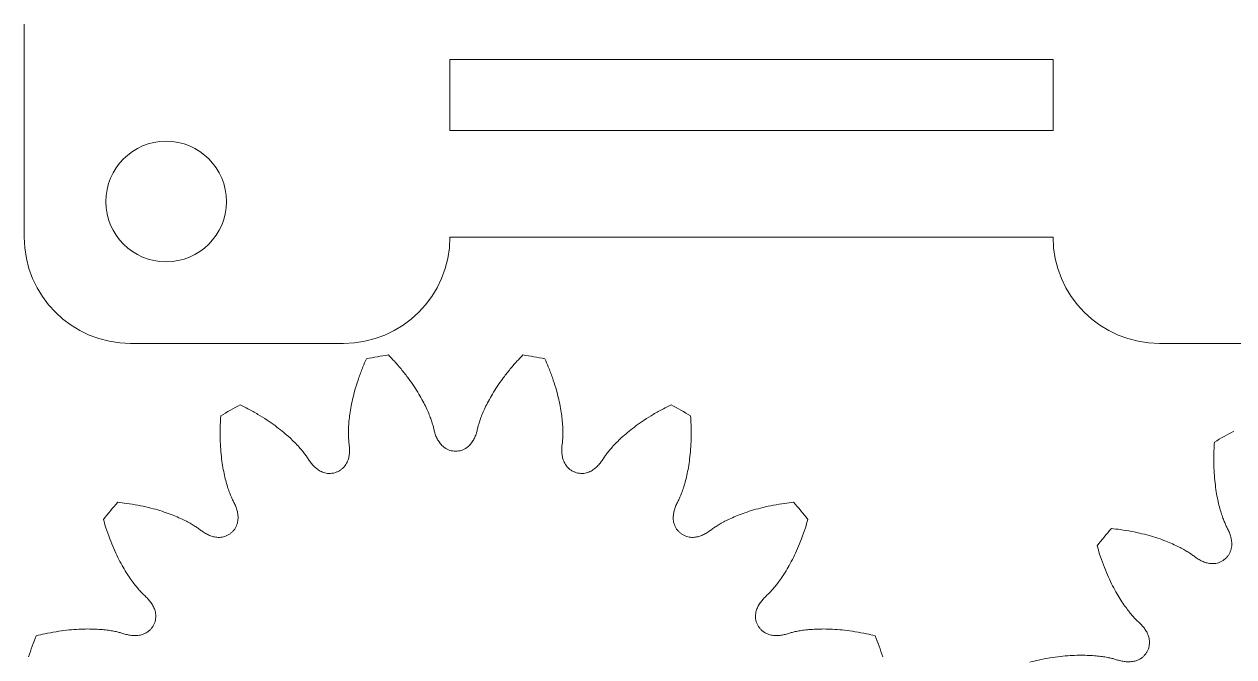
# Model space of a CAD drawing. Header units: millimetres. Extents: x 0 to 200, y 0 to 199.
# Drawn here: x 1.1 to 35.19, y 79.96 to 97.8 of the extents above; entities that cross this region are included whole.
import ezdxf

# ---------------------------------------------------------------- set-up
doc = ezdxf.new("R2010")
doc.units = ezdxf.units.MM

msp = doc.modelspace()

# ---------------------------------------------------------------- linework, layer by layer
at = {"color": 7, "linetype": 'Continuous', "lineweight": 15}
for p, q in [((1.096, 91.795), (1.096, 97.795)), ((13.096, 96.795), (30.096, 96.795)), ((13.096, 94.795), (13.096, 96.795)), ((30.096, 94.795), (30.096, 96.795)), ((30.096, 94.795), (13.096, 94.795)), ((30.096, 91.795), (13.096, 91.795)), ((10.096, 88.795), (4.096, 88.795)), ((33.096, 88.795), (39.096, 88.795))]:
    msp.add_line(p, q, dxfattribs=at)
msp.add_circle((5.096, 92.795), 1.7, dxfattribs=at)
for centre, radius, start, end in [((4.096, 91.795), 3, 180, 270), ((10.096, 91.795), 3, 270, 0), ((33.096, 91.795), 3, 180, 270), ((13.257, 75.913), 12.7, 98.5773, 101.4227), ((13.257, 75.913), 12.7, 78.5773, 81.4227), ((13.257, 75.913), 12.7, 118.5773, 121.4227), ((13.257, 75.913), 12.7, 58.5773, 61.4227), ((41.265, 75.173), 12.7, 118.5773, 121.4227), ((13.257, 75.913), 12.7, 138.5773, 141.4227), ((13.257, 75.913), 12.7, 38.5773, 41.4227), ((41.265, 75.173), 12.7, 138.5773, 141.4227), ((13.257, 75.913), 12.7, 158.5773, 161.4227), ((13.257, 75.913), 12.7, 18.5773, 21.4227)]:
    msp.add_arc(centre, radius, start, end, dxfattribs=at)
for points, knots in [([(9.891, 85.162), (9.916, 85.173), (9.967, 85.194), (10.037, 85.24), (10.098, 85.295), (10.146, 85.354), (10.184, 85.415), (10.213, 85.477), (10.234, 85.538), (10.249, 85.599), (10.259, 85.66), (10.265, 85.721), (10.267, 85.783), (10.265, 85.846), (10.258, 85.926), (10.245, 86.022), (10.237, 86.14), (10.233, 86.273), (10.237, 86.429), (10.25, 86.609), (10.274, 86.812), (10.312, 87.038), (10.366, 87.285), (10.438, 87.552), (10.531, 87.839), (10.633, 88.111), (10.708, 88.286), (10.742, 88.362)], [0, 0, 0, 0, 0.022933, 0.0473952, 0.0705229, 0.0921525, 0.1123809, 0.1314572, 0.1496842, 0.1673593, 0.1847459, 0.2020655, 0.2195002, 0.237197, 0.2552745, 0.2881721, 0.318825, 0.3562896, 0.400566, 0.4516541, 0.509554, 0.5742656, 0.645789, 0.7241241, 0.809271, 0.9012296, 0.971268, 0.971268, 0.971268, 0.971268]), ([(11.363, 88.471), (11.42, 88.412), (11.551, 88.273), (11.74, 88.052), (11.925, 87.814), (12.084, 87.588), (12.219, 87.374), (12.332, 87.175), (12.425, 86.993), (12.498, 86.828), (12.555, 86.682), (12.597, 86.557), (12.63, 86.442), (12.65, 86.348), (12.671, 86.27), (12.691, 86.211), (12.714, 86.153), (12.74, 86.098), (12.771, 86.044), (12.806, 85.992), (12.847, 85.942), (12.895, 85.893), (12.951, 85.849), (13.017, 85.809), (13.093, 85.778), (13.174, 85.76), (13.23, 85.757), (13.257, 85.756)], [0.028732, 0.028732, 0.028732, 0.028732, 0.0987704, 0.190729, 0.2758759, 0.354211, 0.4257344, 0.490446, 0.5483459, 0.599434, 0.6437104, 0.681175, 0.7118279, 0.7447255, 0.762803, 0.7804998, 0.7979345, 0.8152541, 0.8326407, 0.8503158, 0.8685428, 0.8876191, 0.9078475, 0.9294771, 0.9526048, 0.977067, 1, 1, 1, 1]), ([(13.257, 85.756), (13.284, 85.757), (13.34, 85.76), (13.421, 85.778), (13.497, 85.809), (13.563, 85.849), (13.619, 85.893), (13.667, 85.942), (13.708, 85.992), (13.743, 86.044), (13.773, 86.098), (13.8, 86.153), (13.823, 86.211), (13.842, 86.27), (13.864, 86.348), (13.884, 86.442), (13.917, 86.557), (13.959, 86.682), (14.016, 86.828), (14.089, 86.993), (14.182, 87.175), (14.295, 87.374), (14.43, 87.588), (14.589, 87.814), (14.774, 88.052), (14.963, 88.273), (15.094, 88.412), (15.151, 88.471)], [0, 0, 0, 0, 0.022933, 0.0473952, 0.0705229, 0.0921525, 0.1123809, 0.1314572, 0.1496842, 0.1673593, 0.1847459, 0.2020655, 0.2195002, 0.237197, 0.2552745, 0.2881721, 0.318825, 0.3562896, 0.400566, 0.4516541, 0.509554, 0.5742656, 0.645789, 0.7241241, 0.809271, 0.9012296, 0.971268, 0.971268, 0.971268, 0.971268]), ([(15.772, 88.362), (15.805, 88.286), (15.881, 88.111), (15.983, 87.839), (16.076, 87.552), (16.148, 87.285), (16.202, 87.038), (16.24, 86.812), (16.264, 86.609), (16.277, 86.429), (16.281, 86.273), (16.277, 86.14), (16.269, 86.022), (16.255, 85.926), (16.249, 85.846), (16.247, 85.783), (16.249, 85.721), (16.255, 85.66), (16.265, 85.599), (16.28, 85.538), (16.301, 85.477), (16.33, 85.415), (16.368, 85.354), (16.416, 85.295), (16.477, 85.24), (16.547, 85.194), (16.598, 85.173), (16.623, 85.162)], [0.028732, 0.028732, 0.028732, 0.028732, 0.0987704, 0.190729, 0.2758759, 0.354211, 0.4257344, 0.490446, 0.5483459, 0.599434, 0.6437104, 0.681175, 0.7118279, 0.7447255, 0.762803, 0.7804998, 0.7979345, 0.8152541, 0.8326407, 0.8503158, 0.8685428, 0.8876191, 0.9078475, 0.9294771, 0.9526048, 0.977067, 1, 1, 1, 1]), ([(7.182, 87.066), (7.256, 87.03), (7.427, 86.944), (7.68, 86.801), (7.935, 86.641), (8.162, 86.483), (8.362, 86.328), (8.536, 86.18), (8.685, 86.04), (8.811, 85.91), (8.914, 85.793), (8.997, 85.689), (9.067, 85.593), (9.118, 85.511), (9.165, 85.445), (9.203, 85.396), (9.245, 85.35), (9.288, 85.307), (9.335, 85.267), (9.386, 85.23), (9.442, 85.196), (9.503, 85.168), (9.571, 85.145), (9.647, 85.13), (9.729, 85.127), (9.811, 85.138), (9.865, 85.154), (9.891, 85.162)], [0.028732, 0.028732, 0.028732, 0.028732, 0.0987704, 0.190729, 0.2758759, 0.354211, 0.4257344, 0.490446, 0.5483459, 0.599434, 0.6437104, 0.681175, 0.7118279, 0.7447255, 0.762803, 0.7804998, 0.7979345, 0.8152541, 0.8326407, 0.8503158, 0.8685428, 0.8876191, 0.9078475, 0.9294771, 0.9526048, 0.977067, 1, 1, 1, 1]), ([(16.623, 85.162), (16.649, 85.154), (16.702, 85.138), (16.785, 85.127), (16.867, 85.13), (16.943, 85.145), (17.011, 85.168), (17.072, 85.196), (17.128, 85.23), (17.179, 85.267), (17.226, 85.307), (17.269, 85.35), (17.31, 85.396), (17.349, 85.445), (17.396, 85.511), (17.447, 85.593), (17.517, 85.689), (17.6, 85.793), (17.703, 85.91), (17.829, 86.04), (17.978, 86.18), (18.152, 86.328), (18.352, 86.483), (18.579, 86.641), (18.834, 86.801), (19.087, 86.944), (19.258, 87.03), (19.332, 87.066)], [0, 0, 0, 0, 0.022933, 0.0473952, 0.0705229, 0.0921525, 0.1123809, 0.1314572, 0.1496842, 0.1673593, 0.1847459, 0.2020655, 0.2195002, 0.237197, 0.2552745, 0.2881721, 0.318825, 0.3562896, 0.400566, 0.4516541, 0.509554, 0.5742656, 0.645789, 0.7241241, 0.809271, 0.9012296, 0.971268, 0.971268, 0.971268, 0.971268]), ([(6.93, 83.453), (6.95, 83.472), (6.991, 83.509), (7.042, 83.576), (7.08, 83.648), (7.105, 83.721), (7.119, 83.791), (7.125, 83.859), (7.124, 83.924), (7.118, 83.986), (7.106, 84.047), (7.091, 84.107), (7.071, 84.165), (7.048, 84.224), (7.015, 84.297), (6.969, 84.382), (6.921, 84.491), (6.872, 84.614), (6.822, 84.762), (6.773, 84.936), (6.726, 85.135), (6.685, 85.36), (6.651, 85.61), (6.628, 85.886), (6.617, 86.187), (6.619, 86.478), (6.63, 86.669), (6.636, 86.751)], [0, 0, 0, 0, 0.022933, 0.0473952, 0.0705229, 0.0921525, 0.1123809, 0.1314572, 0.1496842, 0.1673593, 0.1847459, 0.2020655, 0.2195002, 0.237197, 0.2552745, 0.2881721, 0.318825, 0.3562896, 0.400566, 0.4516541, 0.509554, 0.5742656, 0.645789, 0.7241241, 0.809271, 0.9012296, 0.971268, 0.971268, 0.971268, 0.971268]), ([(19.878, 86.751), (19.884, 86.669), (19.895, 86.478), (19.897, 86.187), (19.886, 85.886), (19.863, 85.61), (19.829, 85.36), (19.788, 85.135), (19.741, 84.936), (19.691, 84.762), (19.641, 84.614), (19.593, 84.491), (19.545, 84.382), (19.499, 84.297), (19.466, 84.224), (19.443, 84.165), (19.423, 84.107), (19.408, 84.047), (19.396, 83.986), (19.39, 83.924), (19.389, 83.859), (19.394, 83.791), (19.409, 83.721), (19.434, 83.648), (19.472, 83.576), (19.523, 83.509), (19.564, 83.472), (19.584, 83.453)], [0.028732, 0.028732, 0.028732, 0.028732, 0.0987704, 0.190729, 0.2758759, 0.354211, 0.4257344, 0.490446, 0.5483459, 0.599434, 0.6437104, 0.681175, 0.7118279, 0.7447255, 0.762803, 0.7804998, 0.7979345, 0.8152541, 0.8326407, 0.8503158, 0.8685428, 0.8876191, 0.9078475, 0.9294771, 0.9526048, 0.977067, 1, 1, 1, 1]), ([(34.939, 82.713), (34.959, 82.731), (35, 82.769), (35.05, 82.836), (35.088, 82.908), (35.113, 82.981), (35.128, 83.051), (35.134, 83.119), (35.133, 83.184), (35.126, 83.246), (35.115, 83.307), (35.099, 83.366), (35.08, 83.425), (35.057, 83.483), (35.023, 83.557), (34.978, 83.642), (34.929, 83.751), (34.881, 83.874), (34.831, 84.022), (34.781, 84.196), (34.735, 84.395), (34.693, 84.62), (34.66, 84.87), (34.636, 85.146), (34.625, 85.447), (34.627, 85.738), (34.639, 85.929), (34.644, 86.011)], [0, 0, 0, 0, 0.022933, 0.0473952, 0.0705229, 0.0921525, 0.1123809, 0.1314572, 0.1496842, 0.1673593, 0.1847459, 0.2020655, 0.2195002, 0.237197, 0.2552745, 0.2881721, 0.318825, 0.3562896, 0.400566, 0.4516541, 0.509554, 0.5742656, 0.645789, 0.7241241, 0.809271, 0.9012296, 0.971268, 0.971268, 0.971268, 0.971268]), ([(3.734, 84.316), (3.816, 84.307), (4.005, 84.285), (4.293, 84.237), (4.587, 84.174), (4.854, 84.103), (5.095, 84.026), (5.309, 83.946), (5.498, 83.866), (5.66, 83.787), (5.797, 83.712), (5.91, 83.643), (6.009, 83.576), (6.085, 83.517), (6.151, 83.471), (6.205, 83.438), (6.259, 83.409), (6.315, 83.383), (6.373, 83.361), (6.433, 83.344), (6.497, 83.332), (6.564, 83.326), (6.636, 83.328), (6.712, 83.34), (6.79, 83.365), (6.864, 83.403), (6.909, 83.437), (6.93, 83.453)], [0.028732, 0.028732, 0.028732, 0.028732, 0.0987704, 0.190729, 0.2758759, 0.354211, 0.4257344, 0.490446, 0.5483459, 0.599434, 0.6437104, 0.681175, 0.7118279, 0.7447255, 0.762803, 0.7804998, 0.7979345, 0.8152541, 0.8326407, 0.8503158, 0.8685428, 0.8876191, 0.9078475, 0.9294771, 0.9526048, 0.977067, 1, 1, 1, 1]), ([(19.584, 83.453), (19.605, 83.437), (19.65, 83.403), (19.724, 83.365), (19.802, 83.34), (19.878, 83.328), (19.95, 83.326), (20.017, 83.332), (20.081, 83.344), (20.141, 83.361), (20.199, 83.383), (20.255, 83.409), (20.309, 83.438), (20.363, 83.471), (20.429, 83.517), (20.505, 83.576), (20.604, 83.643), (20.717, 83.712), (20.854, 83.787), (21.016, 83.866), (21.204, 83.946), (21.419, 84.026), (21.66, 84.103), (21.927, 84.174), (22.221, 84.237), (22.509, 84.285), (22.698, 84.307), (22.78, 84.316)], [0, 0, 0, 0, 0.022933, 0.0473952, 0.0705229, 0.0921525, 0.1123809, 0.1314572, 0.1496842, 0.1673593, 0.1847459, 0.2020655, 0.2195002, 0.237197, 0.2552745, 0.2881721, 0.318825, 0.3562896, 0.400566, 0.4516541, 0.509554, 0.5742656, 0.645789, 0.7241241, 0.809271, 0.9012296, 0.971268, 0.971268, 0.971268, 0.971268]), ([(4.733, 80.835), (4.746, 80.859), (4.771, 80.908), (4.796, 80.988), (4.807, 81.069), (4.806, 81.146), (4.795, 81.217), (4.777, 81.283), (4.754, 81.343), (4.727, 81.4), (4.695, 81.453), (4.66, 81.503), (4.622, 81.552), (4.58, 81.599), (4.524, 81.656), (4.452, 81.721), (4.369, 81.806), (4.282, 81.906), (4.184, 82.028), (4.078, 82.174), (3.966, 82.345), (3.85, 82.542), (3.733, 82.766), (3.617, 83.017), (3.503, 83.296), (3.406, 83.571), (3.352, 83.754), (3.328, 83.833)], [0, 0, 0, 0, 0.022933, 0.0473952, 0.0705229, 0.0921525, 0.1123809, 0.1314572, 0.1496842, 0.1673593, 0.1847459, 0.2020655, 0.2195002, 0.237197, 0.2552745, 0.2881721, 0.318825, 0.3562896, 0.400566, 0.4516541, 0.509554, 0.5742656, 0.645789, 0.7241241, 0.809271, 0.9012296, 0.971268, 0.971268, 0.971268, 0.971268]), ([(23.185, 83.833), (23.162, 83.754), (23.108, 83.571), (23.011, 83.296), (22.897, 83.017), (22.781, 82.766), (22.663, 82.542), (22.548, 82.345), (22.436, 82.174), (22.33, 82.028), (22.232, 81.906), (22.144, 81.806), (22.062, 81.721), (21.99, 81.656), (21.933, 81.599), (21.892, 81.552), (21.854, 81.503), (21.819, 81.453), (21.787, 81.4), (21.76, 81.343), (21.736, 81.283), (21.719, 81.217), (21.708, 81.146), (21.707, 81.069), (21.718, 80.988), (21.743, 80.908), (21.768, 80.859), (21.781, 80.835)], [0.028732, 0.028732, 0.028732, 0.028732, 0.0987704, 0.190729, 0.2758759, 0.354211, 0.4257344, 0.490446, 0.5483459, 0.599434, 0.6437104, 0.681175, 0.7118279, 0.7447255, 0.762803, 0.7804998, 0.7979345, 0.8152541, 0.8326407, 0.8503158, 0.8685428, 0.8876191, 0.9078475, 0.9294771, 0.9526048, 0.977067, 1, 1, 1, 1]), ([(31.742, 83.576), (31.824, 83.567), (32.014, 83.545), (32.301, 83.497), (32.595, 83.434), (32.863, 83.362), (33.103, 83.286), (33.318, 83.206), (33.506, 83.126), (33.668, 83.047), (33.806, 82.972), (33.919, 82.903), (34.017, 82.836), (34.093, 82.777), (34.16, 82.731), (34.213, 82.698), (34.267, 82.669), (34.323, 82.643), (34.381, 82.621), (34.441, 82.604), (34.505, 82.592), (34.573, 82.586), (34.645, 82.588), (34.72, 82.6), (34.798, 82.625), (34.873, 82.663), (34.917, 82.697), (34.939, 82.713)], [0.028732, 0.028732, 0.028732, 0.028732, 0.0987704, 0.190729, 0.2758759, 0.354211, 0.4257344, 0.490446, 0.5483459, 0.599434, 0.6437104, 0.681175, 0.7118279, 0.7447255, 0.762803, 0.7804998, 0.7979345, 0.8152541, 0.8326407, 0.8503158, 0.8685428, 0.8876191, 0.9078475, 0.9294771, 0.9526048, 0.977067, 1, 1, 1, 1]), ([(32.741, 80.095), (32.754, 80.119), (32.779, 80.168), (32.804, 80.248), (32.815, 80.329), (32.814, 80.406), (32.803, 80.477), (32.786, 80.543), (32.763, 80.603), (32.735, 80.66), (32.704, 80.713), (32.669, 80.763), (32.63, 80.812), (32.589, 80.859), (32.532, 80.916), (32.46, 80.981), (32.378, 81.066), (32.29, 81.165), (32.192, 81.288), (32.086, 81.434), (31.975, 81.605), (31.859, 81.802), (31.741, 82.026), (31.625, 82.277), (31.512, 82.556), (31.414, 82.831), (31.36, 83.013), (31.337, 83.093)], [0, 0, 0, 0, 0.022933, 0.0473952, 0.0705229, 0.0921525, 0.1123809, 0.1314572, 0.1496842, 0.1673593, 0.1847459, 0.2020655, 0.2195002, 0.237197, 0.2552745, 0.2881721, 0.318825, 0.3562896, 0.400566, 0.4516541, 0.509554, 0.5742656, 0.645789, 0.7241241, 0.809271, 0.9012296, 0.971268, 0.971268, 0.971268, 0.971268]), ([(1.434, 80.552), (1.514, 80.572), (1.7, 80.616), (1.986, 80.669), (2.284, 80.71), (2.56, 80.735), (2.813, 80.745), (3.041, 80.743), (3.246, 80.732), (3.425, 80.714), (3.58, 80.69), (3.71, 80.664), (3.825, 80.635), (3.917, 80.605), (3.995, 80.585), (4.056, 80.572), (4.118, 80.563), (4.179, 80.558), (4.241, 80.558), (4.303, 80.562), (4.367, 80.572), (4.433, 80.59), (4.5, 80.616), (4.567, 80.654), (4.631, 80.704), (4.688, 80.765), (4.719, 80.812), (4.733, 80.835)], [0.028732, 0.028732, 0.028732, 0.028732, 0.0987704, 0.190729, 0.2758759, 0.354211, 0.4257344, 0.490446, 0.5483459, 0.599434, 0.6437104, 0.681175, 0.7118279, 0.7447255, 0.762803, 0.7804998, 0.7979345, 0.8152541, 0.8326407, 0.8503158, 0.8685428, 0.8876191, 0.9078475, 0.9294771, 0.9526048, 0.977067, 1, 1, 1, 1]), ([(21.781, 80.835), (21.795, 80.812), (21.826, 80.765), (21.882, 80.704), (21.947, 80.654), (22.014, 80.616), (22.081, 80.59), (22.147, 80.572), (22.211, 80.562), (22.273, 80.558), (22.335, 80.558), (22.396, 80.563), (22.458, 80.572), (22.519, 80.585), (22.597, 80.605), (22.689, 80.635), (22.804, 80.664), (22.934, 80.69), (23.089, 80.714), (23.268, 80.732), (23.472, 80.743), (23.701, 80.745), (23.954, 80.735), (24.229, 80.71), (24.527, 80.669), (24.814, 80.616), (24.999, 80.572), (25.08, 80.552)], [0, 0, 0, 0, 0.022933, 0.0473952, 0.0705229, 0.0921525, 0.1123809, 0.1314572, 0.1496842, 0.1673593, 0.1847459, 0.2020655, 0.2195002, 0.237197, 0.2552745, 0.2881721, 0.318825, 0.3562896, 0.400566, 0.4516541, 0.509554, 0.5742656, 0.645789, 0.7241241, 0.809271, 0.9012296, 0.971268, 0.971268, 0.971268, 0.971268]), ([(29.443, 79.812), (29.523, 79.832), (29.708, 79.876), (29.995, 79.929), (30.293, 79.97), (30.568, 79.995), (30.821, 80.005), (31.05, 80.003), (31.254, 79.992), (31.434, 79.974), (31.588, 79.95), (31.718, 79.924), (31.834, 79.895), (31.925, 79.865), (32.003, 79.845), (32.065, 79.832), (32.126, 79.823), (32.187, 79.818), (32.249, 79.818), (32.312, 79.822), (32.376, 79.832), (32.441, 79.85), (32.508, 79.876), (32.575, 79.913), (32.64, 79.964), (32.697, 80.025), (32.727, 80.072), (32.741, 80.095)], [0.028732, 0.028732, 0.028732, 0.028732, 0.0987704, 0.190729, 0.2758759, 0.354211, 0.4257344, 0.490446, 0.5483459, 0.599434, 0.6437104, 0.681175, 0.7118279, 0.7447255, 0.762803, 0.7804998, 0.7979345, 0.8152541, 0.8326407, 0.8503158, 0.8685428, 0.8876191, 0.9078475, 0.9294771, 0.9526048, 0.977067, 1, 1, 1, 1])]:
    msp.add_open_spline(points, degree=3, knots=knots, dxfattribs=at)

doc.saveas('drawing.dxf')
